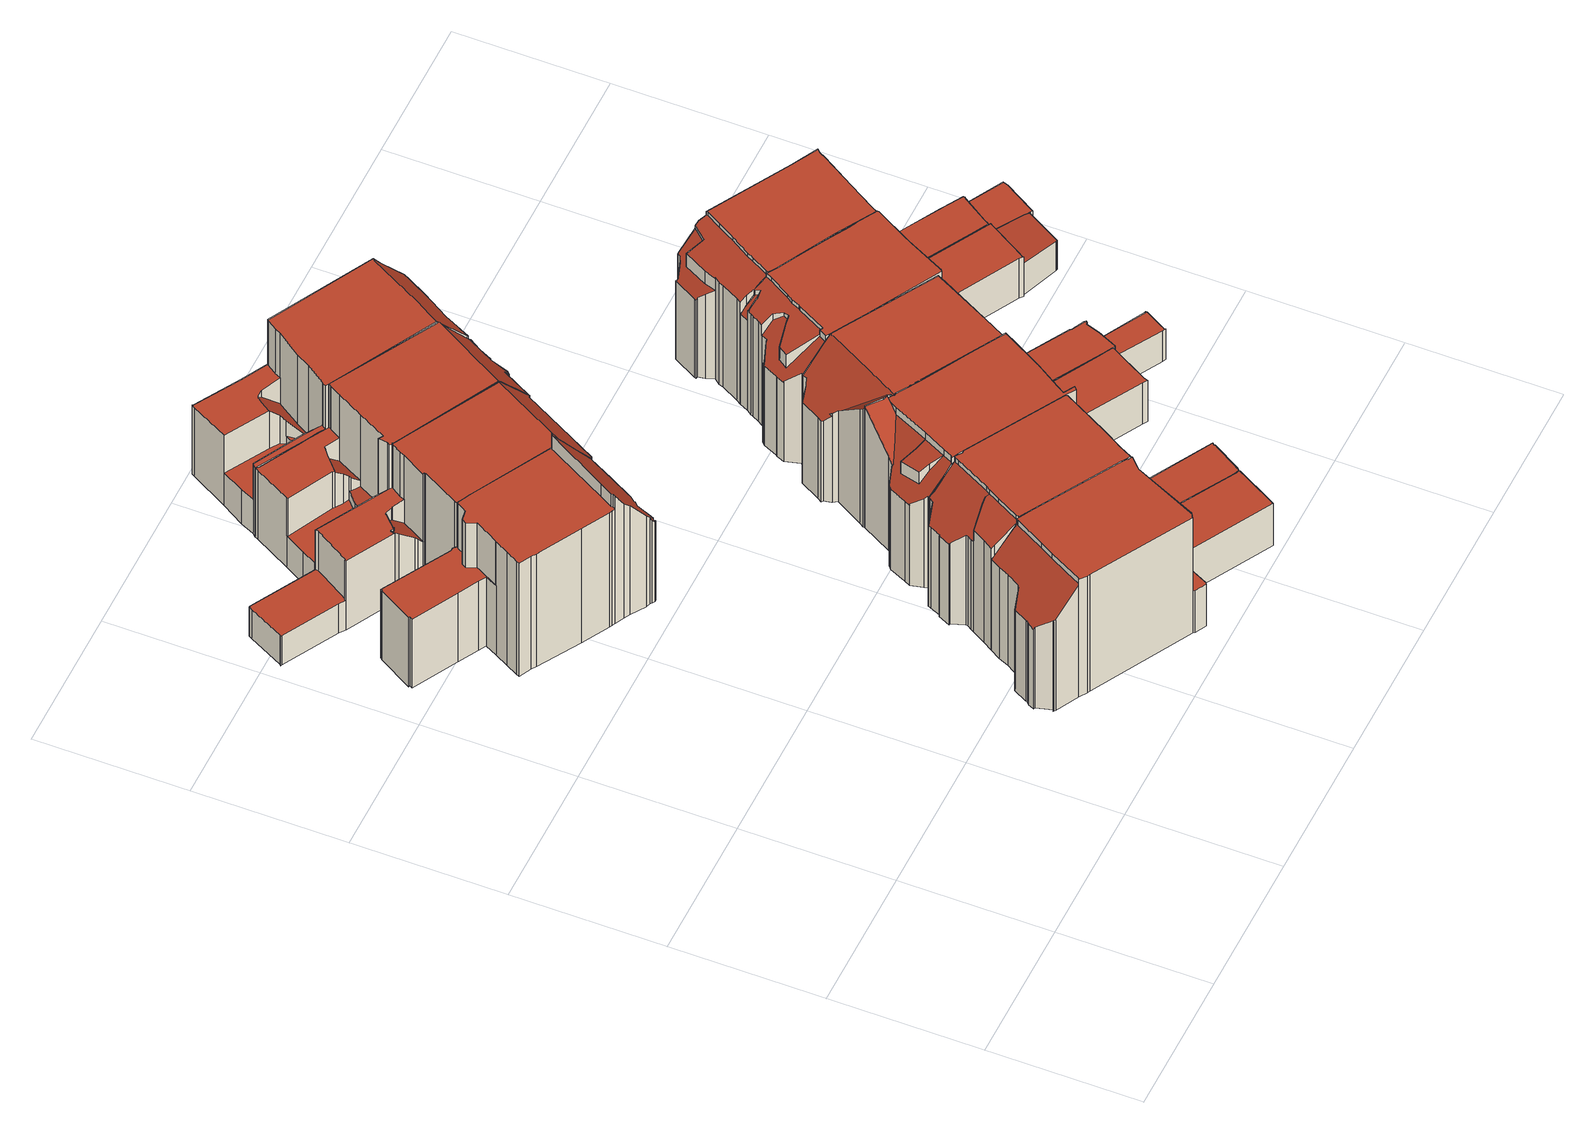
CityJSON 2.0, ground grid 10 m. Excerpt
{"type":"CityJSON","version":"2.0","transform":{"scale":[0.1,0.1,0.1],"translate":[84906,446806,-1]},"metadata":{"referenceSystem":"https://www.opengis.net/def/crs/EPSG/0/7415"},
"CityObjects":{
"building1":{"type":"Building","attributes":{"dak_type":"slanted","data_area":69.31,"data_coverage":0.907,"geconstateerd":false,"gid":17145509,"h_dak_50p":9.54,"h_dak_70p":9.59,"h_dak_max":11.54,"h_dak_min":3.2,"h_maaiveld":-0.232,"kas_warenhuis":false,"lod11_replace":false,"ondergronds_type":"above ground","oorspronkelijkbouwjaar":1921,"pw_actueel":"yes","pw_bron":"ahn3","reconstructie_methode":"tudelft3d-geoflow","reconstruction_skipped":false,"rmse_lod12":2.07,"rmse_lod13":0.758,"rmse_lod22":0.351,"rn":1,"status":"Pand in gebruik","t_run":163.96,"val3dity_codes_lod12":"[]","val3dity_codes_lod13":"[]","val3dity_codes_lod22":"[]"},"children":["building1-1"]},
"building1-1":{"type":"BuildingPart","parents":["building1"],"geometry":[{"type":"Solid","lod":"2.2","boundaries":[[[[0,1,2,3,4,5,6,7,8,9,10,11,12,13,14,15,16,17,18,19,20,21,22,23,24,25,26,27,28,29,30,31,32,33,34,35,36,37,38,39,40,41,42,43,44,45,46,47,48,49,50,51,52]],[[53,38,37,54]],[[55,5,4,56]],[[57,43,58,59]],[[60,16,15,61]],[[62,44,43,57]],[[63,31,30,64]],[[65,66,67,68]],[[69,70,71,72]],[[73,40,39,74,75]],[[76,25,24,77]],[[78,79,80,81]],[[82,51,50,83]],[[84,42,41,85]],[[86,17,16,60]],[[87,12,11,88]],[[81,80,18,17,86]],[[89,13,12,87]],[[88,11,10,90]],[[90,10,9,91]],[[92,8,7,93]],[[93,7,6,94,95]],[[94,6,5,55]],[[56,4,3,96]],[[97,98,70,69]],[[74,39,38,53]],[[75,74,98,97]],[[59,58,66,65]],[[58,43,42,84]],[[99,100,101,102]],[[103,45,44,62]],[[104,32,31,63]],[[105,36,35,106]],[[107,46,45,103]],[[61,15,14,108]],[[109,110,111,112]],[[83,50,49,113]],[[114,52,51,82]],[[115,116,110,109]],[[72,71,116,115]],[[117,22,21,118]],[[119,120,100,99]],[[121,2,1,122]],[[96,3,2,121]],[[123,26,25,76]],[[124,125,79,78]],[[126,19,18,80]],[[127,0,52,114]],[[113,49,48,101]],[[102,101,48,47,128]],[[95,94,129,130]],[[91,9,8,92]],[[108,14,13,89]],[[112,111,131,132]],[[133,23,22,117]],[[77,24,23,133]],[[134,20,19,126]],[[64,30,29,135]],[[135,29,28,136]],[[136,28,27,131]],[[132,131,27,26,123]],[[118,21,20,134]],[[68,67,125,124]],[[128,47,46,107]],[[130,129,137,138]],[[138,137,120,119]],[[122,1,0,127]],[[139,33,32,104]],[[106,35,34,140]],[[140,34,33,139]],[[54,37,36,105]],[[85,41,40,73]],[[70,98,74,53,54,105,106,140,139,104,63,64,135,136,131,111,110,116,71]],[[68,124,78,81,86,60,61,108,89,87,88,90,91,92,93,95,130,138,119,99,102,128,107,103,62,57,59,65]],[[122,127,114,82,83,113,101,100,120,137,129,94,55,56,96,121]],[[58,84,85,73,75,97,69,72,115,109,112,132,123,76,77,133,117,118,134,126,80,79,125,67,66]]]],"semantics":{"surfaces":[{"type":"GroundSurface"},{"type":"WallSurface","on_footprint_edge":true},{"type":"WallSurface","on_footprint_edge":false},{"type":"RoofSurface"}],"values":[[0,1,1,1,1,1,1,2,2,1,1,2,1,1,1,1,1,1,1,1,1,1,1,1,2,1,2,2,1,2,1,1,1,1,1,2,1,1,2,2,1,2,1,1,1,2,1,1,1,1,2,1,1,2,1,1,1,1,1,1,1,1,2,1,2,2,1,1,1,1,1,1,3,3,3,3]]}}]},
"building2":{"type":"Building","attributes":{"dak_type":"slanted","data_area":82.05,"data_coverage":0.904,"geconstateerd":false,"gid":17145246,"h_dak_50p":9.43,"h_dak_70p":9.48,"h_dak_max":9.62,"h_dak_min":2.3,"h_maaiveld":-0.18,"kas_warenhuis":false,"lod11_replace":false,"ondergronds_type":"above ground","oorspronkelijkbouwjaar":1921,"pw_actueel":"yes","pw_bron":"ahn3","reconstructie_methode":"tudelft3d-geoflow","reconstruction_skipped":false,"rmse_lod12":2.94,"rmse_lod13":0.735,"rmse_lod22":0.14,"rn":1,"status":"Pand in gebruik","t_run":135.03,"val3dity_codes_lod12":"[]","val3dity_codes_lod13":"[]","val3dity_codes_lod22":"[]"},"children":["building2-1"]},
"building2-1":{"type":"BuildingPart","parents":["building2"],"geometry":[{"type":"Solid","lod":"2.2","boundaries":[[[[141,142,143,144,145,146,147,148,149,150,151,152,153,154,155,156,157,158,159,160,161,162,45,39,163,164,165,166,167,168,169,170,171,172,173]],[[174,152,151,175]],[[175,151,150,176,177]],[[178,149,148,179,180]],[[181,160,159,182]],[[183,144,143,184]],[[185,39,45,186]],[[187,188,173,172,189]],[[190,161,160,181]],[[191,190,181,192]],[[193,194,195,196]],[[182,159,158,197]],[[198,154,153,199]],[[197,158,157,200]],[[200,157,156,201]],[[202,203,204,205,206]],[[206,205,166,165,207]],[[208,209,203,202]],[[210,162,161,190,191]],[[211,163,39,185]],[[212,213,155,154,198]],[[201,156,155,213]],[[214,147,146,215]],[[216,141,173,188]],[[217,170,169,218]],[[180,179,194,193]],[[179,148,147,214]],[[219,220,209,208]],[[221,167,166,205]],[[215,146,145,222]],[[223,224,188,187]],[[196,195,224,223]],[[184,143,142,225]],[[222,145,144,183]],[[225,142,141,216]],[[186,45,162,210]],[[199,153,152,174]],[[226,227,228,229]],[[230,168,167,221]],[[231,164,163,211]],[[207,165,164,231]],[[229,228,204,203]],[[176,150,149,178]],[[177,176,220,219]],[[170,217,232]],[[232,217,233,234]],[[235,236,227,226]],[[237,171,170,232]],[[189,172,171,237]],[[238,239,236,235]],[[218,169,168,230]],[[234,233,239,238]],[[192,181,213,212]],[[215,222,183,184,225,216,188,224,195,194,179,214]],[[213,181,190,181,182,197,200,201]],[[177,219,208,202,206,207,231,211,185,186,240,241,174,175]],[[180,193,196,223,187,189,237,232,234,238,235,226,229,203,209,220,176,178]],[[218,230,221,205,204,228,227,236,239,233,217]],[[192,212,198,199,174,241,240,186,210,191]]]],"semantics":{"surfaces":[{"type":"GroundSurface"},{"type":"WallSurface","on_footprint_edge":true},{"type":"WallSurface","on_footprint_edge":false},{"type":"RoofSurface"}],"values":[[0,1,1,1,1,1,1,1,1,2,2,1,1,1,1,2,1,2,1,1,1,1,1,1,1,2,1,2,1,1,2,2,1,1,1,1,1,2,1,1,1,2,1,2,1,2,2,1,1,2,1,2,2,3,3,3,3,3,3]]}}]},
"building3":{"type":"Building","attributes":{"dak_type":"slanted","data_area":80.93,"data_coverage":0.897,"geconstateerd":false,"gid":18958503,"h_dak_50p":9.63,"h_dak_70p":9.69,"h_dak_max":9.95,"h_dak_min":2.03,"h_maaiveld":-0.252,"kas_warenhuis":false,"lod11_replace":false,"ondergronds_type":"above ground","oorspronkelijkbouwjaar":1921,"pw_actueel":"yes","pw_bron":"ahn3","reconstructie_methode":"tudelft3d-geoflow","reconstruction_skipped":false,"rmse_lod12":3.7,"rmse_lod13":0.823,"rmse_lod22":0.24,"rn":1,"status":"Pand in gebruik","t_run":205.87,"val3dity_codes_lod12":"[]","val3dity_codes_lod13":"[]","val3dity_codes_lod22":"[]"},"children":["building3-1"]},
"building3-1":{"type":"BuildingPart","parents":["building3"],"geometry":[{"type":"Solid","lod":"2.2","boundaries":[[[[242,243,244,245,246,247,248,249,250,251,252,253,254,255,256,257,258,259,260,261,262,263,264,265,266,267,268,269,270,271,272,273,274,275,276,277,278,279,280,281]],[[282,247,246,283]],[[283,246,245,284]],[[285,286,287,288]],[[289,248,247,282]],[[290,280,279,291]],[[292,242,281,293]],[[293,281,280,290]],[[291,279,278,294]],[[295,296,277,276,297]],[[298,299,286,285]],[[300,275,274,301,302]],[[303,304,305,306]],[[307,260,259,308]],[[309,253,252,310]],[[311,243,242,292]],[[288,287,296,295]],[[297,276,275,300]],[[312,254,253,309]],[[313,257,256,314]],[[315,267,266,316]],[[317,265,264,318]],[[316,266,265,317]],[[310,252,251,319]],[[320,255,254,312]],[[321,320,322,323]],[[314,256,255,320,321]],[[324,325,308,326]],[[327,258,257,313]],[[328,268,267,315]],[[329,269,268,328]],[[330,263,262,331]],[[318,264,263,330]],[[332,273,272,333]],[[334,271,270,335]],[[301,274,273,332]],[[302,301,336,337]],[[335,270,269,329]],[[331,262,261,338]],[[338,261,260,307]],[[294,278,277,296]],[[339,249,248,289]],[[340,250,249,339]],[[319,251,250,340]],[[323,322,299,298]],[[326,308,259,258,327]],[[341,342,325,324]],[[343,344,342,341]],[[345,346,344,343]],[[306,305,346,345]],[[337,336,304,303]],[[333,272,271,334]],[[284,245,244,347]],[[347,244,243,311]],[[286,299,322,320,312,309,310,319,340,339,289,282,283,284,347,311,292,293,290,291,294,296,287]],[[344,346,305,304,336,301,332,333,334,335,329,328,315,316,317,318,330,331,338,307,308,325,342]],[[306,345,343,341,324,326,327,313,314,321,323,298,285,288,295,297,300,302,337,303]]]],"semantics":{"surfaces":[{"type":"GroundSurface"},{"type":"WallSurface","on_footprint_edge":true},{"type":"WallSurface","on_footprint_edge":false},{"type":"RoofSurface"}],"values":[[0,1,1,2,1,1,1,1,1,1,2,1,2,1,1,1,2,1,1,1,1,1,1,1,1,2,1,2,1,1,1,1,1,1,1,1,2,1,1,1,1,1,1,1,2,1,2,2,2,2,2,1,1,1,3,3,3]]}}]},
"building4":{"type":"Building","attributes":{"dak_type":"slanted","data_area":80.02,"data_coverage":0.882,"geconstateerd":false,"gid":17145248,"h_dak_50p":9.43,"h_dak_70p":9.48,"h_dak_max":9.7,"h_dak_min":2.51,"h_maaiveld":-0.219,"kas_warenhuis":false,"lod11_replace":false,"ondergronds_type":"above ground","oorspronkelijkbouwjaar":1921,"pw_actueel":"yes","pw_bron":"ahn3","reconstructie_methode":"tudelft3d-geoflow","reconstruction_skipped":false,"rmse_lod12":3.21,"rmse_lod13":1.09,"rmse_lod22":0.0713,"rn":1,"status":"Pand in gebruik","t_run":121.66,"val3dity_codes_lod12":"[]","val3dity_codes_lod13":"[]","val3dity_codes_lod22":"[]"},"children":["building4-1"]},
"building4-1":{"type":"BuildingPart","parents":["building4"],"geometry":[{"type":"Solid","lod":"2.2","boundaries":[[[[153,348,349,350,149,351,352,353,354,355,356,357,358,359,360,361,362,363,364,365,366,367,368,369,370,371,372,373,154,374,375,376]],[[377,378,379,380]],[[381,354,353,382]],[[383,362,361,384,385]],[[386,387,388,389]],[[387,373,372,390]],[[391,376,375,392]],[[393,369,368,394]],[[395,365,364,396]],[[385,384,378,377]],[[396,364,363,397]],[[397,363,362,383]],[[398,399,400,401,402]],[[199,153,376,391]],[[403,357,356,404]],[[405,406,349,348,407]],[[382,353,352,408]],[[409,351,149,410]],[[411,412,413,414]],[[414,413,400,399]],[[384,361,360,415]],[[416,350,349,406]],[[402,401,406,405]],[[392,375,374,417]],[[390,372,371,418]],[[419,420,421,422]],[[422,421,370,369,393]],[[423,366,365,395]],[[424,367,366,423]],[[425,426,427,428,429]],[[430,359,358,431]],[[431,358,357,403]],[[404,356,355,432,433]],[[433,432,434,435]],[[436,437,438,428]],[[410,149,350,416]],[[408,352,351,409]],[[432,355,354,381]],[[435,434,439,440]],[[440,439,441,442,443]],[[442,441,444,445]],[[198,154,373,387,386]],[[417,374,154,198]],[[418,371,370,421]],[[394,368,446]],[[446,368,367,424]],[[389,388,420,419]],[[443,442,447,448]],[[449,450,427,426]],[[448,447,450,449]],[[415,360,359,430]],[[380,379,426,425]],[[451,452,437,436]],[[452,453,412,411]],[[445,444,453,452,451]],[[454,455,399,398]],[[429,428,438,455,454]],[[407,348,153,199]],[[386,389,419,422,393,394,446,424,423,395,396,397,456,457,458,174,199,391,392,417,198]],[[420,388,387,390,418,421]],[[448,449,426,379,378,384,415,430,431,403,404,433,435,440,443]],[[450,447,442,445,451,436,428,427]],[[453,444,441,439,434,432,381,382,408,409,410,416,406,401,400,413,412]],[[455,438,437,452,411,414,399]],[[429,454,398,402,405,407,199,174,458,457,456,397,383,385,377,380,425]]]],"semantics":{"surfaces":[{"type":"GroundSurface"},{"type":"WallSurface","on_footprint_edge":false},{"type":"WallSurface","on_footprint_edge":true},{"type":"RoofSurface"}],"values":[[0,1,2,2,1,2,2,2,2,1,2,2,1,2,2,2,2,2,1,1,2,2,1,2,2,1,2,2,2,1,2,2,2,1,1,2,2,2,1,1,1,2,2,2,2,2,1,1,1,1,2,1,1,1,1,1,1,2,3,3,3,3,3,3,3]]}}]},
"building5":{"type":"Building","attributes":{"dak_type":"slanted","data_area":76.15,"data_coverage":0.896,"geconstateerd":false,"gid":17145254,"h_dak_50p":9.67,"h_dak_70p":9.71,"h_dak_max":9.92,"h_dak_min":1.93,"h_maaiveld":-0.252,"kas_warenhuis":false,"lod11_replace":false,"ondergronds_type":"above ground","oorspronkelijkbouwjaar":1921,"pw_actueel":"yes","pw_bron":"ahn3","reconstructie_methode":"tudelft3d-geoflow","reconstruction_skipped":false,"rmse_lod12":3.34,"rmse_lod13":0.622,"rmse_lod22":0.356,"rn":1,"status":"Pand in gebruik","t_run":122.95,"val3dity_codes_lod12":"[]","val3dity_codes_lod13":"[]","val3dity_codes_lod22":"[]"},"children":["building5-1"]},
"building5-1":{"type":"BuildingPart","parents":["building5"],"geometry":[{"type":"MultiSurface","lod":"2.2","boundaries":[[[264,459,460,461,462,463,464,465,253,252,466,467,468,469,470,471,472,473,474,475,476,477,478,479,480,481,482,483,484,485,486,487,488,489,490,491,492,493]],[[494,492,491,495]],[[496,466,252,497]],[[498,499,467,466,496]],[[500,501,502,498]],[[503,504,505,506]],[[507,478,477,508]],[[497,252,253,509]],[[510,461,460,511]],[[512,513,511,514]],[[515,462,461,510,516]],[[517,518,510,516]],[[519,520,521,522]],[[523,486,485,524]],[[524,485,484,525]],[[526,474,473,527]],[[528,476,475,529]],[[530,531,532,533]],[[534,481,480,535]],[[536,483,482,537]],[[538,488,487,539]],[[540,525,484,483,536]],[[541,489,488,538]],[[542,543,465,464,544]],[[544,464,463,545]],[[546,547,548,549]],[[516,510,550,520,519]],[[502,499,498]],[[535,480,479,551]],[[552,534,531,530]],[[537,482,481,534,552]],[[522,521,553,554]],[[554,553,555,556]],[[556,555,525,540]],[[539,487,486,523]],[[529,475,474,526]],[[508,477,476,528]],[[551,479,478,507]],[[506,505,547,546]],[[509,253,465,543]],[[557,468,467,499]],[[558,469,468,557]],[[559,470,469,558]],[[560,471,470,559]],[[561,472,471,560]],[[527,473,472,561]],[[562,563,504]],[[563,562,501,500]],[[533,532,564,565]],[[565,564,504,503]],[[549,548,543,542]],[[520,550,566,567]],[[567,566,513,512]],[[568,459,264,318]],[[514,511,460,459,568]],[[318,264,493,569]],[[495,491,490,570]],[[570,490,489,541]],[[545,463,462,515]],[[569,493,492,494]],[[496,497,509,543,548,547,505,504,563,500,498]],[[560,559,558,557,499,502,501,562,504,564,532,531,534,535,551,507,508,528,529,526,527,561]],[[513,566,550,510,518,510,511]],[[318,569,494,495,570,541,538,539,523,524,525,555,553,521,520,567,512,514,568]],[[506,546,549,542,544,545,515,516,517,516,519,522,554,556,540,536,537,552,530,533,565,503]]],"semantics":{"surfaces":[{"type":"GroundSurface"},{"type":"WallSurface","on_footprint_edge":true},{"type":"WallSurface","on_footprint_edge":false},{"type":"RoofSurface"}],"values":[0,1,1,1,2,2,1,1,1,2,1,2,2,1,1,1,1,2,1,1,1,1,1,1,1,2,2,2,1,2,1,2,2,2,1,1,1,1,2,1,1,1,1,1,1,1,2,2,2,2,2,2,2,1,1,1,1,1,1,1,3,3,3,3,3]}}]},
"building6":{"type":"Building","attributes":{"dak_type":"slanted","data_area":83.89,"data_coverage":0.89,"geconstateerd":false,"gid":17145511,"h_dak_50p":9.3,"h_dak_70p":9.5,"h_dak_max":10.58,"h_dak_min":2.62,"h_maaiveld":-0.194,"kas_warenhuis":false,"lod11_replace":false,"ondergronds_type":"above ground","oorspronkelijkbouwjaar":1921,"pw_actueel":"yes","pw_bron":"ahn3","reconstructie_methode":"tudelft3d-geoflow","reconstruction_skipped":false,"rmse_lod12":3.21,"rmse_lod13":3.08,"rmse_lod22":0.175,"rn":1,"status":"Pand in gebruik","t_run":137.27,"val3dity_codes_lod12":"[]","val3dity_codes_lod13":"[]","val3dity_codes_lod22":"[]"},"children":["building6-1"]},
"building6-1":{"type":"BuildingPart","parents":["building6"],"geometry":[{"type":"Solid","lod":"2.2","boundaries":[[[[571,572,573,574,575,576,577,578,579,580,365,581,362,582,583,584,357,585,586,587,588,589,590,591,592,593]],[[594,572,571,595]],[[383,362,581,596]],[[597,578,577,598]],[[599,579,578,597]],[[600,580,579,599]],[[601,602,582,362,383]],[[603,604,602,601]],[[605,584,583,606]],[[607,608,609,610,611]],[[606,583,582,602]],[[612,613,614,615]],[[611,610,616,617]],[[618,619,620]],[[619,618,609,608]],[[621,622,623,624]],[[624,623,608,607]],[[625,626,622,621]],[[626,592,591,627]],[[628,593,592,626,625]],[[629,630,585,357,403]],[[403,357,584,605]],[[631,365,580,600,632]],[[632,600,613,612]],[[633,576,575,634]],[[635,636,630,629]],[[596,581,365,631]],[[637,638,639,636,635]],[[640,641,639,638]],[[642,643,638,637]],[[644,645,646,647]],[[647,646,616]],[[648,586,585,630]],[[649,587,586,648]],[[650,649,651,652]],[[653,589,588,654]],[[627,591,590,655]],[[598,577,576,633]],[[656,573,572,594]],[[595,571,593,628]],[[615,574,573,656]],[[614,574,615]],[[652,651,657,658]],[[658,657,659,645,644]],[[645,659,641,640]],[[617,616,643,642,660]],[[654,588,587,649,650]],[[655,590,589,653]],[[634,575,574,614]],[[660,642,604,603]],[[652,661,620,619,608,623,622,626,627,655,653,654,650]],[[635,629,403,605,606,602,604,642,637]],[[662,663,664,596,631,632,612,615,656,594,595,628]],[[645,640,638,643,616,646]],[[658,644,647,616,610,609,618,620,661,652]],[[641,659,657,651,649,648,630,636,639]],[[634,614,613,600,599,597,598,633]],[[596,664,663,662,628,625,621,624,607,611,617,660,603,601,383]]]],"semantics":{"surfaces":[{"type":"GroundSurface"},{"type":"WallSurface","on_footprint_edge":true},{"type":"WallSurface","on_footprint_edge":false},{"type":"RoofSurface"}],"values":[[0,1,1,1,1,1,1,2,1,2,1,2,2,2,2,2,2,2,1,1,1,1,1,2,1,2,1,2,2,2,2,2,1,1,2,1,1,1,1,1,1,1,2,2,2,2,1,1,1,2,3,3,3,3,3,3,3,3]]}}]},
"building7":{"type":"Building","attributes":{"dak_type":"slanted","data_area":79.94,"data_coverage":0.889,"geconstateerd":false,"gid":18958504,"h_dak_50p":9.66,"h_dak_70p":9.69,"h_dak_max":9.99,"h_dak_min":3.12,"h_maaiveld":-0.276,"kas_warenhuis":false,"lod11_replace":false,"ondergronds_type":"above ground","oorspronkelijkbouwjaar":1921,"pw_actueel":"yes","pw_bron":"ahn3","reconstructie_methode":"tudelft3d-geoflow","reconstruction_skipped":false,"rmse_lod12":3.54,"rmse_lod13":0.569,"rmse_lod22":0.0848,"rn":1,"status":"Pand in gebruik","t_run":142.39,"val3dity_codes_lod12":"[]","val3dity_codes_lod13":"[]","val3dity_codes_lod22":"[]"},"children":["building7-1"]},
"building7-1":{"type":"BuildingPart","parents":["building7"],"geometry":[{"type":"Solid","lod":"2.2","boundaries":[[[[665,666,667,484,668,669,670,671,480,672,673,674,675,676,677,678,679,680,681,682,683,684,685,686,687,688,689,690,691,692,693,694,695,696,697,698]],[[699,677,676,700]],[[701,702,684,683,703]],[[704,705,706]],[[702,701,706]],[[535,480,671,707]],[[708,694,693,709]],[[703,683,682,710]],[[711,678,677,699]],[[712,673,672,713]],[[714,668,484,540]],[[715,698,697,716]],[[717,665,698,715]],[[718,696,695,719]],[[720,670,669,721]],[[707,671,670,720]],[[722,685,684,702]],[[723,686,685,722]],[[724,666,665,717]],[[725,724,726,727]],[[728,667,666,724,725]],[[729,687,686,723]],[[705,704,730,731]],[[540,484,667,728]],[[727,726,732,733]],[[716,697,696,718]],[[734,735,721,736]],[[719,695,694,708]],[[736,721,669,668,714]],[[737,689,688,738]],[[739,740,741]],[[742,679,678,711]],[[733,732,743,744]],[[744,743,745,746]],[[747,690,689,737]],[[748,692,691,749]],[[749,691,690,747]],[[709,693,692,748]],[[700,676,675,750]],[[751,752,740,739]],[[731,730,741,753]],[[713,672,480,535]],[[754,674,673,712]],[[755,674,754]],[[756,757,758,759]],[[760,680,679,742]],[[761,681,680,760]],[[710,682,681,761]],[[746,745,738,762]],[[762,738,688,687,729]],[[750,675,674,755]],[[759,758,752,751]],[[753,741,735,734]],[[757,756,730]],[[745,743,732,726,724,717,715,716,718,719,708,709,748,749,747,737,738]],[[730,756,759,751,739,741]],[[761,760,763,704,706,701,703,710]],[[735,741,740,752,758,757,730,704,763,760,742,711,699,700,750,755,754,712,713,535,707,720,721]],[[705,731,753,734,736,714,540,728,725,727,733,744,746,762,729,723,722,702,706]]]],"semantics":{"surfaces":[{"type":"GroundSurface"},{"type":"WallSurface","on_footprint_edge":true},{"type":"WallSurface","on_footprint_edge":false},{"type":"RoofSurface"}],"values":[[0,1,1,2,2,1,1,1,1,1,1,1,1,1,1,1,1,1,1,2,1,1,2,1,2,1,2,1,1,1,2,1,2,2,1,1,1,1,1,2,2,1,1,1,2,1,1,1,2,1,1,2,2,2,3,3,3,3,3]]}}]},
"building8":{"type":"Building","attributes":{"dak_type":"slanted","data_area":80.72,"data_coverage":0.875,"geconstateerd":false,"gid":17147219,"h_dak_50p":9.64,"h_dak_70p":9.68,"h_dak_max":9.95,"h_dak_min":2.24,"h_maaiveld":-0.271,"kas_warenhuis":false,"lod11_replace":false,"ondergronds_type":"above ground","oorspronkelijkbouwjaar":1921,"pw_actueel":"yes","pw_bron":"ahn3","reconstructie_methode":"tudelft3d-geoflow","reconstruction_skipped":false,"rmse_lod12":3.7,"rmse_lod13":0.534,"rmse_lod22":0.149,"rn":1,"status":"Pand in gebruik","t_run":213.61,"val3dity_codes_lod12":"[]","val3dity_codes_lod13":"[]","val3dity_codes_lod22":"[]"},"children":["building8-1"]},
"building8-1":{"type":"BuildingPart","parents":["building8"],"geometry":[{"type":"Solid","lod":"2.2","boundaries":[[[[764,765,766,767,768,769,685,770,771,682,772,773,774,775,776,777,778,779,780,781,782,783,784,785,786,787,788,789,790,791,792,793,794,795,796,797,798,799,800,801,802]],[[803,776,775,804]],[[804,805,806]],[[807,777,776,803]],[[808,772,682,809]],[[810,800,799,811]],[[812,774,773,813]],[[814,815,816,817]],[[818,784,783,819]],[[820,796,795,821]],[[822,798,797,823]],[[813,773,772,808]],[[805,804,775,774,812]],[[824,780,779,825]],[[825,779,778,826]],[[826,778,777,807]],[[817,816,827]],[[828,785,784,818]],[[829,769,768,830]],[[809,682,771,815,814]],[[831,764,802,832]],[[833,834,835,836]],[[837,767,766,834,833]],[[838,788,787,839]],[[840,782,781,841]],[[819,783,782,840]],[[842,786,785,828]],[[843,839,787,786,842]],[[836,835,844,845]],[[815,771,770,846]],[[830,768,767,837]],[[847,801,800,810]],[[848,849,850,851]],[[852,853,839,843]],[[854,794,793,855]],[[855,793,792,856]],[[857,789,788,838]],[[845,844,853,852]],[[858,791,790,859]],[[856,792,791,858]],[[859,790,789,857]],[[860,861,849,848]],[[832,802,801,847]],[[834,766,765,862,863]],[[863,862,861,860]],[[862,765,764,831]],[[821,795,794,854]],[[811,799,798,822]],[[864,796,820]],[[841,781,780,824]],[[846,770,685,865]],[[865,685,769,829]],[[823,797,796,864]],[[851,850,864,820]],[[809,814,817,827,866,806,805,812,813,808]],[[811,822,823,864,850,849,861,862,831,832,847,810]],[[841,824,825,826,807,803,804,806,866,827,816,815,846,867,868,869,828,818,819,840]],[[846,865,829,830,837,833,836,845,852,843,842,828,869,868,867]],[[821,854,855,856,858,859,857,838,839,853,844,835,834,863,860,848,851,820]]]],"semantics":{"surfaces":[{"type":"GroundSurface"},{"type":"WallSurface","on_footprint_edge":true},{"type":"WallSurface","on_footprint_edge":false},{"type":"RoofSurface"}],"values":[[0,1,2,1,1,1,1,2,1,1,1,1,1,1,1,1,2,1,1,1,1,2,1,1,1,1,1,1,2,1,1,1,2,2,1,1,1,2,1,1,1,2,1,1,2,1,1,1,1,1,1,1,1,2,3,3,3,3,3]]}}]},
"building9":{"type":"Building","attributes":{"dak_type":"slanted","data_area":88.5,"data_coverage":0.9,"geconstateerd":false,"gid":18958401,"h_dak_50p":9.12,"h_dak_70p":9.69,"h_dak_max":9.91,"h_dak_min":2.08,"h_maaiveld":-0.222,"kas_warenhuis":false,"lod11_replace":false,"ondergronds_type":"above ground","oorspronkelijkbouwjaar":1921,"pw_actueel":"yes","pw_bron":"ahn3","reconstructie_methode":"tudelft3d-geoflow","reconstruction_skipped":false,"rmse_lod12":4.17,"rmse_lod13":1.23,"rmse_lod22":0.386,"rn":1,"status":"Pand in gebruik","t_run":138.58,"val3dity_codes_lod12":"[]","val3dity_codes_lod13":"[]","val3dity_codes_lod22":"[]"},"children":["building9-1"]},
"building9-1":{"type":"BuildingPart","parents":["building9"],"geometry":[{"type":"Solid","lod":"2.2","boundaries":[[[[870,871,872,873,874,875,876,877,878,879,880,881,882,883,884,885,886,887,888,889,890,891,892,893,894,895,896,897,898,899,900,901,902,903,904,905,906,907,908,909]],[[910,902,901,911]],[[911,901,900,912]],[[913,903,902,910]],[[914,898,897,915]],[[916,871,870,917]],[[912,900,899,918]],[[919,897,896,920]],[[915,897,919]],[[920,896,895,819]],[[921,890,889,922]],[[923,884,883,924]],[[925,907,906,926]],[[927,923,928,929]],[[930,886,885,931]],[[819,895,894,932]],[[933,934,878,877,935]],[[936,937,935,938]],[[939,940,941,942]],[[943,873,872,944,945]],[[945,944,946,947]],[[931,885,884,923,927]],[[948,888,887,949]],[[950,932,894,893,951]],[[952,953,937,936]],[[954,874,873,943]],[[955,879,878,934]],[[938,935,877,876,956]],[[957,958,934,933]],[[959,882,881,960]],[[960,881,880,961]],[[962,963,964,965]],[[926,906,905,966,967]],[[924,883,882,959]],[[961,880,879,955]],[[944,872,871,916]],[[951,893,892,968]],[[968,892,891,969,970]],[[970,969,971,972]],[[973,974,953,952]],[[969,891,890,921]],[[972,971,974,973]],[[922,889,888,948]],[[949,887,886,930]],[[965,964,975,976]],[[918,899,898,914]],[[976,975,977,978]],[[979,980,963,962]],[[981,904,903,913]],[[982,983,984,985]],[[986,987,983,982]],[[929,928,958,957]],[[956,876,875,988]],[[989,978,977,932,950]],[[990,991,978,989]],[[992,993,909,908,994]],[[994,908,907,925]],[[967,966,995,996]],[[966,905,904,981]],[[996,995,997,998]],[[998,997,980,979]],[[985,984,999,1000]],[[1000,999,991,990]],[[917,870,909,993]],[[942,941,993,992]],[[1001,1002,940,939]],[[947,946,1002,1001]],[[1003,954,1004,1005]],[[988,875,874,954,1003]],[[1005,1004,987,986]],[[961,955,934,958,928,923,924,959,960]],[[927,929,957,933,935,937,953,974,971,969,921,922,948,949,930,931]],[[977,975,964,963,980,997,995,966,981,913,910,911,912,918,914,915,919,920,819,932]],[[993,941,940,1002,946,944,916,917]],[[954,943,945,947,1001,939,942,992,994,925,926,967,996,998,979,962,965,976,978,991,999,984,983,987,1004]],[[1005,986,982,985,1000,990,989,950,951,968,970,972,973,952,936,938,956,988,1003]]]],"semantics":{"surfaces":[{"type":"GroundSurface"},{"type":"WallSurface","on_footprint_edge":true},{"type":"WallSurface","on_footprint_edge":false},{"type":"RoofSurface"}],"values":[[0,1,1,1,1,1,1,1,1,1,1,1,1,2,1,1,1,2,2,1,2,1,1,1,2,1,1,1,2,1,1,2,1,1,1,1,1,1,2,2,1,2,1,1,2,1,2,2,1,2,2,2,1,2,2,1,1,2,1,2,2,2,2,1,2,2,2,2,1,2,3,3,3,3,3,3]]}}]},
"building10":{"type":"Building","attributes":{"dak_type":"slanted","data_area":83.09,"data_coverage":0.883,"geconstateerd":false,"gid":18958403,"h_dak_50p":9.62,"h_dak_70p":9.65,"h_dak_max":9.89,"h_dak_min":2.08,"h_maaiveld":-0.216,"kas_warenhuis":false,"lod11_replace":false,"ondergronds_type":"above ground","oorspronkelijkbouwjaar":1921,"pw_actueel":"yes","pw_bron":"ahn3","reconstructie_methode":"tudelft3d-geoflow","reconstruction_skipped":false,"rmse_lod12":3.95,"rmse_lod13":0.649,"rmse_lod22":0.416,"rn":1,"status":"Pand in gebruik","t_run":141.84,"val3dity_codes_lod12":"[]","val3dity_codes_lod13":"[]","val3dity_codes_lod22":"[]"},"children":["building10-1"]},
"building10-1":{"type":"BuildingPart","parents":["building10"],"geometry":[{"type":"Solid","lod":"2.2","boundaries":[[[[1006,1007,1008,1009,1010,870,1011,1012,1013,1014,1015,1016,1017,1018,1019,1020,1021,1022,1023,1024,1025,1026,1027,1028,1029,1030,1031,1032,1033,1034,1035,1036,1037,1038,1039,1040,1041,1042,1043,1044,1045,877,1046,1047]],[[1048,1022,1021,1049]],[[1050,1051,1052,1053]],[[1054,1031,1030,1055]],[[1056,1020,1019,1057]],[[1057,1019,1018,1058]],[[1058,1018,1017,1059]],[[1049,1021,1020,1056]],[[1060,1015,1014,1061]],[[1062,1024,1023,1063]],[[1064,1065,1066,1067]],[[1068,1069,1051,1050]],[[1070,1071,1072,1073]],[[1053,1052,1061,1074]],[[1075,1032,1031,1054]],[[1076,1077,1078,1079]],[[1080,1081,1077,1076]],[[1082,1043,1042,1083]],[[1083,1042,1041,1084]],[[1085,1039,1038,1086]],[[1063,1023,1022,1048]],[[1087,1088,1069,1068]],[[1088,1025,1024,1062]],[[1081,1044,1043,1082]],[[1089,1045,1044,1081,1080]],[[1090,1091,1037,1036,1092]],[[1055,1030,1029,1093]],[[1073,1072,1065,1064]],[[1094,1095,1096,1097]],[[1098,1028,1027,1071,1070]],[[1099,1012,1011,1100]],[[1071,1027,1026,1101]],[[1101,1026,1025,1088,1087]],[[1102,1010,1009,1103]],[[1104,1013,1012,1099]],[[1105,1016,1015,1060]],[[1059,1017,1016,1105]],[[1100,1011,870,1106]],[[1107,1014,1013,1104]],[[1108,1109,1110,1111]],[[1067,1066,1109,1108]],[[1112,1113,1091,1090]],[[1114,1115,1113,1112]],[[1084,1041,1040,1116]],[[1086,1038,1037,1091]],[[1103,1009,1008,1117]],[[1106,870,1010,1102]],[[1118,1046,877,1119,1120]],[[1119,877,1045,1089]],[[1120,1119,1121,1122]],[[1122,1121,1095,1094]],[[1123,1093,1029,1028,1098]],[[1124,1125,1093,1123]],[[1074,1061,1014,1107]],[[1117,1008,1007,1126]],[[1092,1036,1035,1127]],[[1079,1078,1115,1114]],[[1116,1040,1039,1085]],[[1128,1129,1126,1130]],[[1130,1126,1007,1006,1131]],[[1111,1110,1129,1128]],[[1097,1096,1125,1124]],[[1131,1006,1047,1132]],[[1132,1047,1046,1118]],[[1133,1034,1033,1134]],[[1127,1035,1034,1133]],[[1134,1033,1032,1075]],[[1049,1056,1057,1058,1059,1105,1060,1061,1052,1051,1069,1088,1062,1063,1048]],[[1129,1110,1109,1066,1065,1072,1071,1101,1087,1068,1050,1053,1074,1107,1104,1099,1100,1106,1102,1103,1117,1126]],[[1116,1085,1086,1091,1113,1115,1078,1077,1081,1082,1083,1084]],[[1097,1124,1123,1098,1070,1073,1064,1067,1108,1111,1128,1130,1131,1132,1118,1120,1122,1094]],[[1134,1075,1054,1055,1093,1125,1096,1095,1121,1119,1089,1080,1076,1079,1114,1112,1090,1092,1127,1133]]]],"semantics":{"surfaces":[{"type":"GroundSurface"},{"type":"WallSurface","on_footprint_edge":true},{"type":"WallSurface","on_footprint_edge":false},{"type":"RoofSurface"}],"values":[[0,1,2,1,1,1,1,1,1,1,2,2,2,2,1,2,2,1,1,1,1,2,1,1,1,1,1,2,2,1,1,1,1,1,1,1,1,1,1,2,2,2,2,1,1,1,1,1,1,2,2,1,2,1,1,1,2,1,2,1,2,2,1,1,1,1,1,3,3,3,3,3]]}}]}
},
"vertices":[
[156,329,8],[156,328,8],[154,325,8],[151,320,8],[147,317,8],[147,318,8],[147,319,8],[146,317,8],[144,316,8],[144,315,8],[143,315,8],[143,314,8],[142,314,8],[140,315,8],[139,316,8],[136,317,8],[127,323,8],[123,325,8],[117,328,8],[115,329,8],[113,330,8],[95,340,8],[68,356,8],[65,358,8],[57,362,8],[58,364,8],[62,372,8],[67,381,8],[71,389,8],[66,392,8],[53,399,8],[24,415,8],[25,417,8],[24,417,8],[37,440,8],[38,440,8],[38,441,8],[82,416,8],[84,416,8],[86,414,8],[90,412,8],[94,410,8],[96,409,8],[146,381,8],[147,380,8],[153,377,8],[156,375,8],[170,367,8],[162,350,8],[163,350,8],[160,346,8],[160,340,8],[160,336,8],[84,416,67],[82,416,67],[147,318,43],[147,317,43],[146,381,117],[146,381,106],[146,381,118],[127,323,101],[136,317,86],[147,380,115],[24,415,67],[53,399,67],[145,380,118],[145,380,106],[123,340,106],[123,340,117],[82,407,105],[82,407,67],[75,406,67],[75,406,105],[90,412,105],[86,414,67],[86,414,105],[58,364,105],[57,362,105],[118,330,117],[118,330,106],[117,328,106],[117,328,117],[160,340,43],[160,346,43],[96,409,105],[94,410,105],[123,325,106],[142,314,76],[143,314,76],[140,315,79],[143,315,76],[144,315,75],[144,316,75],[146,317,74],[147,319,43],[147,319,74],[151,320,42],[85,413,105],[85,413,67],[155,335,75],[155,335,43],[162,350,43],[162,350,77],[153,377,106],[25,417,67],[38,441,67],[38,440,67],[156,375,101],[139,316,82],[76,397,105],[76,397,67],[68,382,67],[68,382,105],[163,350,43],[160,336,42],[73,403,105],[73,403,67],[68,356,105],[95,340,106],[150,331,78],[150,331,44],[154,325,42],[156,328,42],[62,372,105],[118,331,117],[118,331,106],[115,329,106],[156,329,42],[170,367,78],[146,327,44],[146,327,80],[67,381,67],[67,381,105],[65,358,105],[113,330,106],[66,392,67],[71,389,67],[150,330,44],[150,330,78],[24,417,67],[37,440,67],
[46,471,8],[10,491,8],[9,491,8],[10,492,8],[22,515,8],[23,517,8],[24,517,8],[65,494,8],[103,473,8],[114,467,8],[115,466,8],[182,430,8],[182,429,8],[201,419,8],[200,419,8],[200,418,8],[189,398,8],[190,388,8],[181,372,8],[172,367,8],[171,367,8],[155,376,8],[87,416,8],[100,440,8],[100,441,8],[99,441,8],[96,443,8],[94,444,8],[84,450,8],[84,453,8],[82,454,8],[81,451,8],[50,468,8],[182,430,105],[115,466,104],[114,467,66],[114,467,104],[103,473,67],[65,494,33],[65,494,67],[172,367,33],[181,372,33],[10,492,33],[9,491,33],[86,414,104],[153,377,105],[50,468,67],[50,468,33],[81,451,67],[171,367,33],[171,367,78],[172,367,78],[65,492,67],[65,492,33],[51,469,33],[51,469,67],[190,388,33],[201,419,78],[182,429,105],[189,398,33],[200,418,33],[108,457,104],[108,457,66],[108,457,46],[99,441,46],[99,441,104],[100,441,104],[109,460,104],[109,460,66],[155,376,102],[87,416,104],[200,419,78],[200,419,33],[24,517,33],[23,517,33],[46,471,33],[84,453,64],[84,450,64],[113,466,104],[113,466,66],[96,443,50],[22,515,33],[50,469,67],[50,469,33],[10,491,33],[99,461,66],[99,461,56],[100,461,55],[100,461,66],[94,444,53],[100,440,104],[84,453,67],[85,453,64],[85,453,67],[93,462,67],[93,462,61],[82,454,67],[85,454,67],[85,454,64],[153,378,105],[181,429,105],
[154,81,7],[156,85,7],[158,87,7],[158,88,7],[163,97,7],[164,97,7],[173,99,7],[174,100,7],[179,108,7],[182,115,7],[186,122,7],[188,121,7],[201,113,7],[202,113,7],[203,112,7],[209,109,7],[268,76,7],[271,74,7],[275,72,7],[283,68,7],[288,65,7],[341,35,7],[342,35,7],[342,34,7],[328,9,7],[326,6,7],[269,38,7],[266,39,7],[262,33,7],[254,17,7],[253,16,7],[246,20,7],[245,21,7],[180,57,7],[178,58,7],[173,61,7],[158,69,7],[157,70,7],[158,70,7],[155,81,7],[164,97,77],[163,97,76],[158,88,76],[185,83,108],[185,83,104],[174,62,103],[174,62,108],[173,99,84],[158,70,84],[157,70,84],[154,81,75],[155,81,76],[158,69,85],[173,61,108],[173,61,103],[178,58,107],[190,92,108],[190,92,104],[180,57,107],[245,21,43],[245,21,106],[248,23,106],[248,23,43],[267,65,43],[267,65,106],[275,72,43],[271,74,43],[188,121,86],[186,122,85],[156,85,76],[201,113,103],[209,109,108],[203,112,108],[326,6,43],[328,9,42],[342,34,42],[342,35,42],[182,115,85],[202,113,104],[202,113,108],[201,112,104],[201,112,108],[271,73,106],[271,73,43],[271,74,106],[268,76,107],[269,38,43],[266,39,43],[341,35,42],[288,65,43],[246,20,43],[253,16,43],[254,17,43],[262,33,43],[246,22,43],[246,22,106],[283,68,43],[174,100,85],[179,108,85],[272,73,106],[272,73,43],[274,72,106],[274,72,43],[269,67,106],[269,67,43],[158,87,76],
[113,467,8],[112,468,8],[109,470,8],[96,477,8],[67,493,8],[68,496,8],[73,505,8],[81,519,8],[94,543,8],[95,545,8],[97,543,8],[123,529,8],[135,523,8],[141,519,8],[143,518,8],[209,480,8],[214,478,8],[228,470,8],[228,468,8],[223,460,8],[218,451,8],[219,441,8],[217,439,8],[210,426,8],[210,425,8],[202,420,8],[199,421,8],[199,420,8],[183,429,8],[141,518,104],[141,518,67],[140,517,67],[140,517,104],[73,505,35],[68,496,35],[143,518,104],[141,519,67],[141,519,104],[202,420,77],[202,420,43],[207,429,43],[207,429,77],[210,425,43],[183,429,104],[199,420,81],[219,441,71],[218,451,77],[228,470,77],[214,478,98],[209,480,106],[114,476,104],[114,476,43],[114,476,36],[113,470,36],[113,470,104],[95,545,67],[94,543,67],[112,468,104],[112,468,36],[113,467,104],[67,493,35],[96,477,36],[103,473,36],[111,489,45],[111,489,36],[107,482,36],[107,482,45],[135,523,67],[109,470,36],[199,421,81],[210,426,43],[213,440,77],[213,440,43],[217,439,43],[217,439,71],[228,468,77],[223,460,77],[136,510,104],[136,510,67],[136,510,47],[127,493,47],[127,493,104],[123,529,67],[97,543,67],[81,519,35],[81,519,67],[81,518,35],[81,518,67],[121,496,54],[121,496,43],[127,493,42],[110,503,36],[110,503,67],[111,502,36],[111,502,66],[111,502,67],[116,499,36],[116,499,61],[218,451,78],[121,511,61],[121,511,67],[126,515,67],[126,515,58],[120,497,56],[120,497,44],[120,497,36],[117,474,104],[117,474,43],[209,479,106],[190,445,105],[190,444,105],
[339,36,7],[280,69,7],[274,73,7],[239,92,7],[210,108,7],[208,110,7],[204,112,7],[190,128,7],[195,137,7],[196,139,7],[198,142,7],[198,143,7],[195,152,7],[194,152,7],[198,160,7],[199,160,7],[202,167,7],[203,169,7],[204,169,7],[209,170,7],[214,171,7],[216,174,7],[232,165,7],[236,162,7],[238,162,7],[302,126,7],[309,122,7],[309,121,7],[306,116,7],[308,115,7],[294,91,7],[355,57,7],[354,56,7],[354,55,7],[343,36,7],[354,55,43],[354,56,43],[190,128,94],[186,122,94],[195,137,94],[195,137,84],[210,138,101],[210,138,97],[195,137,85],[216,136,108],[216,136,104],[212,129,105],[212,129,108],[209,170,81],[204,169,77],[188,121,95],[274,73,30],[280,69,30],[281,70,42],[281,70,30],[280,69,42],[239,92,107],[274,73,106],[272,74,106],[272,74,30],[278,81,106],[278,81,42],[286,95,43],[286,95,107],[309,121,43],[309,122,43],[302,126,43],[199,160,76],[198,160,76],[203,169,76],[202,167,76],[231,164,108],[231,164,104],[230,162,104],[230,162,108],[232,165,104],[216,174,85],[238,162,108],[236,162,108],[308,115,43],[306,116,43],[302,126,107],[294,91,43],[204,112,108],[204,112,105],[208,110,108],[210,108,107],[204,114,108],[204,114,105],[204,113,105],[204,113,108],[278,81,31],[214,171,84],[232,165,108],[300,121,43],[300,121,107],[302,125,43],[302,125,107],[196,139,84],[198,142,84],[198,143,84],[195,152,76],[194,152,76],[214,138,101],[214,138,103],[218,139,104],[218,139,108],[286,76,31],[286,76,43],[339,36,42],[343,36,43],[355,57,43],
[243,531,8],[258,523,8],[256,519,8],[249,506,8],[247,503,8],[248,493,8],[243,485,8],[239,477,8],[230,472,8],[229,470,8],[209,481,8],[139,520,8],[132,524,8],[125,528,8],[97,547,8],[101,556,8],[110,571,8],[124,596,8],[125,598,8],[126,597,8],[155,580,8],[172,571,8],[239,534,8],[258,523,78],[243,531,99],[209,481,106],[239,477,43],[243,485,43],[230,472,43],[229,470,43],[139,520,104],[139,520,67],[140,522,104],[140,522,67],[125,528,67],[132,524,67],[165,560,105],[165,560,67],[165,560,45],[155,545,44],[155,545,104],[238,488,78],[238,488,44],[249,506,44],[249,506,78],[150,536,44],[150,536,104],[151,566,62],[151,566,67],[146,566,67],[171,570,105],[171,570,67],[167,564,67],[167,564,105],[172,571,105],[172,571,67],[155,580,67],[239,534,106],[97,547,68],[97,547,37],[228,470,79],[229,470,78],[248,493,44],[247,503,44],[129,530,68],[129,530,37],[134,527,68],[134,527,43],[134,527,37],[136,532,44],[136,532,37],[141,523,67],[141,523,44],[144,547,57],[144,547,44],[145,534,44],[145,534,48],[101,556,37],[110,571,36],[110,571,68],[138,555,36],[138,555,68],[125,598,67],[124,596,67],[126,597,67],[256,519,78],[144,551,36],[144,551,60],[144,547,37],[141,523,104],[143,562,67],[238,533,106],[224,507,106],[219,498,106],
[311,126,7],[310,124,7],[308,122,7],[234,164,7],[230,166,7],[222,170,7],[218,172,7],[216,175,7],[215,177,7],[213,185,7],[215,189,7],[220,200,7],[221,201,7],[222,202,7],[230,204,7],[231,204,7],[233,207,7],[244,227,7],[255,220,7],[258,219,7],[263,216,7],[264,216,7],[327,180,7],[332,177,7],[392,144,7],[400,140,7],[400,139,7],[386,114,7],[385,111,7],[382,113,7],[325,145,7],[324,145,7],[323,143,7],[313,124,7],[221,201,76],[220,200,76],[258,219,109],[258,219,107],[255,220,110],[254,212,101],[254,212,107],[257,217,107],[218,172,88],[382,113,42],[385,111,42],[244,227,111],[222,202,76],[215,177,83],[216,175,85],[234,164,108],[313,124,43],[323,143,43],[311,126,43],[324,145,43],[325,145,43],[222,170,93],[230,166,103],[263,216,107],[264,216,107],[310,124,43],[310,124,107],[303,128,43],[303,128,107],[308,122,107],[327,180,107],[242,188,102],[242,188,108],[306,133,43],[306,133,107],[231,167,108],[231,167,103],[230,166,108],[392,144,42],[332,177,43],[228,179,99],[228,179,94],[234,173,103],[230,204,83],[317,150,43],[317,150,107],[327,168,43],[327,168,107],[400,140,42],[386,114,42],[400,139,42],[215,189,76],[222,183,96],[222,183,86],[234,173,108],[213,185,77],[213,185,76],[236,191,99],[236,191,95],[227,197,84],[227,197,94],[231,204,84],[233,207,88],[332,177,107],[231,203,84],
[431,122,7],[401,139,7],[331,178,7],[322,183,7],[298,196,7],[278,207,7],[262,216,7],[260,218,7],[244,228,7],[246,231,7],[256,249,7],[254,252,7],[253,257,7],[252,258,7],[254,261,7],[261,274,7],[262,274,7],[269,275,7],[272,276,7],[273,279,7],[286,272,7],[291,269,7],[300,264,7],[358,231,7],[368,226,7],[369,225,7],[365,218,7],[353,196,7],[403,168,7],[404,167,7],[412,163,7],[413,162,7],[412,161,7],[409,154,7],[440,137,7],[441,137,7],[441,136,7],[433,122,7],[433,121,7],[253,257,76],[254,252,81],[254,252,83],[255,254,81],[252,258,76],[244,228,108],[244,227,110],[441,136,33],[441,137,33],[256,249,85],[246,231,105],[260,218,109],[260,218,105],[261,218,105],[261,218,108],[286,272,101],[273,279,85],[412,161,42],[413,162,42],[440,137,33],[409,154,33],[262,274,77],[261,274,76],[254,261,76],[262,221,105],[291,269,107],[278,207,107],[298,196,107],[431,122,33],[433,121,33],[331,178,106],[331,178,44],[331,179,44],[331,179,106],[322,183,107],[368,226,43],[358,231,43],[272,276,85],[269,275,82],[300,264,107],[358,231,106],[342,200,44],[342,200,106],[262,216,108],[433,122,33],[408,152,42],[408,152,33],[411,161,33],[411,161,42],[355,225,106],[355,225,43],[412,163,42],[404,167,42],[403,168,42],[369,225,43],[353,196,43],[365,218,43],[402,139,42],[402,139,34],[401,139,34],[401,139,42],[412,161,33],[263,216,108],[257,245,87],[262,217,108],[290,267,107],[290,268,107],
[302,331,8],[305,330,8],[311,326,8],[317,323,8],[319,322,8],[325,318,8],[363,298,8],[389,283,8],[460,243,8],[482,231,8],[484,229,8],[483,227,8],[471,206,8],[470,206,8],[444,216,8],[444,215,8],[442,217,8],[382,250,8],[370,227,8],[369,225,8],[369,226,8],[361,230,8],[296,266,8],[290,270,8],[288,271,8],[273,279,8],[274,280,8],[271,290,8],[273,295,8],[274,296,8],[278,305,8],[280,307,8],[280,306,8],[289,309,8],[290,309,8],[292,313,8],[294,316,8],[296,320,8],[297,322,8],[299,325,8],[280,306,77],[280,307,76],[278,305,76],[289,309,84],[273,295,76],[271,290,76],[305,330,87],[302,331,85],[274,296,76],[271,290,77],[274,280,85],[369,226,42],[369,225,42],[444,216,35],[470,206,33],[296,320,94],[294,316,94],[444,216,42],[446,219,35],[446,219,42],[442,217,42],[444,215,42],[288,271,102],[460,243,42],[460,243,35],[389,283,42],[389,282,107],[389,282,42],[389,283,107],[300,324,95],[300,324,86],[299,324,85],[299,324,95],[317,323,103],[311,326,95],[311,326,99],[311,322,96],[311,322,100],[370,227,42],[382,250,42],[288,271,107],[290,270,107],[375,257,107],[375,257,42],[319,322,104],[482,231,33],[363,298,107],[459,241,42],[459,241,35],[471,206,33],[483,227,33],[484,229,33],[295,299,99],[295,299,94],[281,297,82],[281,297,93],[292,313,85],[292,313,94],[296,266,107],[361,230,42],[361,230,107],[362,231,42],[362,231,107],[363,233,107],[363,233,42],[277,291,82],[277,291,93],[291,276,102],[291,276,103],[299,299,101],[299,299,97],[290,309,85],[306,300,107],[306,300,104],[304,295,104],[304,295,107],[309,304,107],[309,304,104],[325,318,107],[291,276,107],[293,275,107],[293,275,104],[299,325,94],[299,325,85],[297,322,94],[299,309,93],[299,309,98],[301,303,97],[301,303,100],[303,294,104],[303,294,107],[307,322,99],[307,322,94],[319,322,107],[317,318,104],[317,318,107],
[358,300,8],[320,321,8],[316,324,8],[312,326,8],[307,329,8],[304,334,8],[310,345,8],[311,348,8],[314,352,8],[312,357,8],[311,362,8],[310,362,8],[310,363,8],[319,379,8],[320,378,8],[328,380,8],[330,381,8],[331,383,8],[332,383,8],[342,377,8],[345,376,8],[349,373,8],[403,343,8],[420,334,8],[426,330,8],[427,330,8],[426,329,8],[426,328,8],[411,301,8],[459,274,8],[461,273,8],[473,266,8],[474,266,8],[499,252,8],[498,249,8],[486,228,8],[485,229,8],[461,242,8],[459,244,8],[448,250,8],[388,284,8],[370,293,8],[330,381,84],[328,380,83],[325,375,94],[325,375,83],[317,360,83],[317,360,94],[427,330,43],[426,330,43],[320,378,76],[319,379,75],[310,363,75],[310,362,75],[312,357,80],[314,352,84],[332,383,84],[331,383,84],[343,362,107],[343,362,104],[337,351,104],[337,351,107],[335,368,99],[335,368,96],[349,373,107],[349,373,104],[349,372,104],[349,372,107],[314,352,94],[426,329,43],[460,245,42],[460,245,33],[461,247,33],[461,247,42],[459,244,42],[459,244,33],[461,242,33],[485,229,33],[486,228,33],[499,252,34],[474,266,34],[342,377,100],[342,377,98],[448,250,42],[473,266,42],[473,266,35],[461,273,42],[420,334,43],[402,305,106],[402,305,43],[416,328,43],[416,328,106],[403,343,106],[310,345,95],[304,334,95],[345,376,102],[307,329,97],[312,326,99],[311,348,95],[311,362,76],[302,331,95],[314,352,95],[329,338,107],[329,338,104],[327,334,104],[327,334,107],[473,265,42],[473,265,34],[472,264,42],[472,264,34],[498,249,34],[316,324,102],[388,284,106],[389,283,43],[389,283,106],[391,287,43],[391,287,106],[420,334,106],[418,332,106],[418,332,43],[320,321,104],[459,274,42],[321,323,107],[321,323,104],[320,321,107],[358,300,107],[370,293,107],[411,301,42],[426,328,43]
]}
